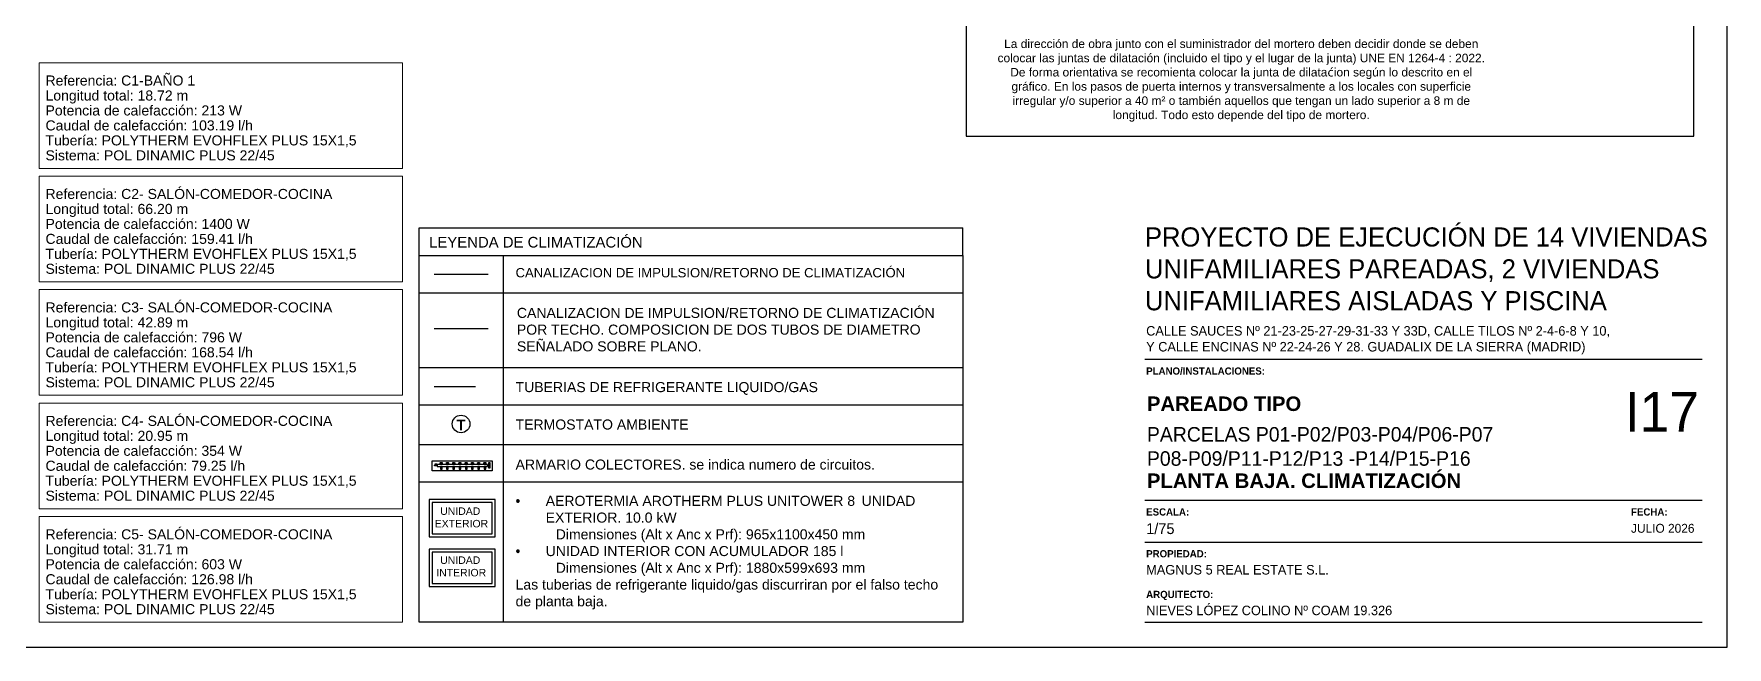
# Model space of a CAD drawing. Header units: millimetres. Extents: x 441156 to 441876, y 4514765 to 4515211.
# Drawn here: x 441580.95 to 441601.31, y 4515133.81 to 4515141.19 of the extents above; entities that cross this region are included whole.
import ezdxf
from ezdxf.enums import TextEntityAlignment as Align

# ---------------------------------------------------------------- set-up
doc = ezdxf.new("R2010")
doc.units = ezdxf.units.MM
doc.linetypes.add('CONTINUA', pattern=[0])
doc.linetypes.add('HIDDEN', pattern=[0.375, 0.25, -0.125])
doc.layers.add('01_cartela', color=6, linetype='Continuous', plot=False)
for name, color, linetype in [('01_texto cartela', 5, 'Continuous'), ('01_textos', 7, 'Continuous'), ('CALEFAC_NOTAS', 7, 'Continuous'), ('INGIN CALEFACCION MAQUINAS', 7, 'Continuous'), ('INGIN CALEFACCION TEXTO', 7, 'Continuous'), ('INGIN CALEFACCION TUBERIAS', 89, 'Continuous'), ('INGIN CLIMATIZACION EQUIPOS', 7, 'Continuous'), ('INGIN SANEAMIENTO TEXTO', 7, 'Continuous'), ('SOMBRAS2', 250, 'Continuous')]:
    doc.layers.add(name, color=color, linetype=linetype)
doc.layers.add('ETIQUETAS', color=7, linetype='Continuous', lineweight=0)
doc.styles.add('Century Gothic', font='', dxfattribs={"height": 2})
doc.styles.add('Century Gothic_3', font='', dxfattribs={"height": 4.5})
doc.styles.add('Century Gothic_5', font='', dxfattribs={"height": 2.5})
doc.styles.add('Century Gothic_6', font='', dxfattribs={"height": 11})
doc.styles.add('Estilo1', font='swissel.ttf')
doc.styles.add('NIEVES2', font='sanss___.ttf')
doc.styles.add('NIEVES3', font='swisseb.ttf')
doc.styles.get('Century Gothic').set_extended_font_data('Century Gothic')
doc.styles.get('Century Gothic_3').set_extended_font_data('Century Gothic')
doc.styles.get('Century Gothic_5').set_extended_font_data('Century Gothic')
doc.styles.get('Century Gothic_6').set_extended_font_data('Century Gothic')

msp = doc.modelspace()

# ---------------------------------------------------------------- linework, layer by layer
at = {"color": 0, "linetype": 'Continuous'}
msp.add_lwpolyline([(441592.16199851, 4515139.95702107), (441600.91199851, 4515139.95702107), (441600.91199851, 4515145.77739095), (441592.16199851, 4515145.77739095)], close=True, dxfattribs=at)
at = {"layer": '01_cartela', "color": 3}
msp.add_lwpolyline([(441570.67401045, 4515155.34750872), (441570.67401045, 4515133.8124847), (441601.31199851, 4515133.8124847), (441601.31199851, 4515155.34750872)], close=True, dxfattribs=at)
at = {"layer": '01_texto cartela', "color": 5}
for p, q in [((441594.31072536, 4515137.27339118), (441601.01199851, 4515137.27339118)), ((441594.31072536, 4515135.5790118), (441601.01199851, 4515135.5790118)), ((441594.31072536, 4515135.07669236), (441601.01199851, 4515135.07669236)), ((441594.31072536, 4515134.1124847), (441601.01199851, 4515134.1124847))]:
    msp.add_line(p, q, dxfattribs=at)
at = {"layer": 'CALEFAC_NOTAS', "linetype": 'CONTINUA'}
for p, q in [((441585.58069694, 4515138.85574606, 0.00000032), (441592.12254093, 4515138.85574606, 0.00000032)), ((441585.58069694, 4515138.52032506, 0.00000032), (441585.58069694, 4515138.85574606, 0.00000032)), ((441585.58069694, 4515138.85574606, 0.00000032), (441592.12254093, 4515138.85574606, 0.00000032)), ((441592.12254093, 4515138.52032506, 0.00000032), (441592.12254093, 4515138.85574606, 0.00000032)), ((441585.58069694, 4515138.52032506, 0.00000032), (441592.12254093, 4515138.52032506, 0.00000032))]:
    msp.add_line(p, q, dxfattribs=at)
at = {"layer": 'ETIQUETAS'}
for p, q in [((441581.08906439, 4515139.56949575, 0.00000032), (441584.69626439, 4515139.56949575, 0.00000032)), ((441581.08906439, 4515138.20524299, 0.00000032), (441584.69626439, 4515138.20524299, 0.00000032)), ((441581.08906439, 4515136.84099023, 0.00000032), (441584.69626439, 4515136.84099023, 0.00000032)), ((441581.08906439, 4515135.47673747, 0.00000032), (441584.69626439, 4515135.47673747, 0.00000032))]:
    msp.add_line(p, q, dxfattribs=at)
at = {"layer": 'ETIQUETAS', "elevation": 0.00000032}
for points in [[(441581.01161281, 4515139.56949575), (441585.38069694, 4515139.56949575), (441585.38069694, 4515140.84033462), (441581.01161281, 4515140.84033462)], [(441581.01161281, 4515138.20524299), (441585.38069694, 4515138.20524299), (441585.38069694, 4515139.47608186), (441581.01161281, 4515139.47608186)], [(441581.01161281, 4515136.84099023), (441585.38069694, 4515136.84099023), (441585.38069694, 4515138.1118291), (441581.01161281, 4515138.1118291)], [(441581.01161281, 4515135.47673747), (441585.38069694, 4515135.47673747), (441585.38069694, 4515136.74757634), (441581.01161281, 4515136.74757634)], [(441581.01161281, 4515134.1124847), (441585.38069694, 4515134.1124847), (441585.38069694, 4515135.38332357), (441581.01161281, 4515135.38332357)]]:
    msp.add_lwpolyline(points, close=True, dxfattribs=at)
at = {"layer": 'INGIN CALEFACCION MAQUINAS', "color": 30, "elevation": 0.00000032}
for points in [[(441585.70299203, 4515135.1396389), (441586.49561065, 4515135.1396389), (441586.49561065, 4515135.58736131), (441585.70299203, 4515135.58736131), (441585.70299203, 4515135.1396389)], [(441585.70299203, 4515134.54202298), (441586.49561065, 4515134.54202298), (441586.49561065, 4515134.98974539), (441585.70299203, 4515134.98974539), (441585.70299203, 4515134.54202298)]]:
    msp.add_lwpolyline(points, dxfattribs=at)
for points in [[(441585.73715332, 4515135.17380019), (441586.46144936, 4515135.17380019), (441586.46144936, 4515135.55320001), (441585.73715332, 4515135.55320001)], [(441585.73715332, 4515134.57618427), (441586.46144936, 4515134.57618427), (441586.46144936, 4515134.95558409), (441585.73715332, 4515134.95558409)]]:
    msp.add_lwpolyline(points, close=True, dxfattribs=at)
at = {"layer": 'INGIN CALEFACCION MAQUINAS'}
msp.add_circle((441586.08622649, 4515136.49592868, 0.00000032), 0.10603514, dxfattribs=at)
at = {"layer": 'INGIN CALEFACCION TUBERIAS', "color": 86, "linetype": 'Continuous', "ltscale": 0.5}
for p, q in [((441585.80076317, 4515136.00768933, 0.00000032), (441585.80076317, 4515135.98371348, 0.00000032)), ((441586.39100298, 4515136.00768933, 0.00000032), (441585.80076317, 4515136.00768933, 0.00000032)), ((441585.80076317, 4515135.98371348, 0.00000032), (441586.39100298, 4515135.98371348, 0.00000032)), ((441586.40559781, 4515136.00768933, 0.00000032), (441586.38462969, 4515136.00768933, 0.00000032)), ((441586.38462969, 4515135.98371348, 0.00000032), (441586.40559781, 4515135.98371348, 0.00000032)), ((441586.40559781, 4515135.98371348, 0.00000032), (441586.40559781, 4515136.00768933, 0.00000032))]:
    msp.add_line(p, q, dxfattribs=at)
at = {"layer": 'INGIN CALEFACCION TUBERIAS', "color": 86, "linetype": 'Continuous', "ltscale": 0.5, "elevation": 0.00000032}
for points in [[(441585.76163583, 4515137.6435425), (441586.41081716, 4515137.6435425)], [(441585.76631965, 4515135.99975359), (441585.80076317, 4515135.99975359), (441585.80076317, 4515135.99164923), (441585.76631965, 4515135.99164923), (441585.76631965, 4515135.99975359)], [(441585.79552911, 4515136.01292317), (441585.77155371, 4515136.01292317), (441585.77155371, 4515136.0076891), (441585.79552911, 4515136.0076891), (441585.79552911, 4515136.01292317)], [(441585.78624286, 4515136.0076891), (441585.78083996, 4515136.0076891), (441585.78083996, 4515135.99975359), (441585.78624286, 4515135.99975359), (441585.78624286, 4515136.0076891)], [(441585.85584841, 4515136.02001105), (441585.840111, 4515136.02001105), (441585.840111, 4515136.02001105), (441585.83833419, 4515136.02026488), (441585.83706505, 4515136.02102637), (441585.83630356, 4515136.02229552), (441585.83604973, 4515136.02407232), (441585.83604973, 4515136.02762593), (441585.83604973, 4515136.02762593), (441585.83630356, 4515136.02940273), (441585.83706505, 4515136.03067188), (441585.83833419, 4515136.03143336), (441585.840111, 4515136.03168719), (441585.85584841, 4515136.03168719), (441585.85584841, 4515136.03168719), (441585.85762521, 4515136.03143336), (441585.85889436, 4515136.03067188), (441585.85965584, 4515136.02940273), (441585.85990967, 4515136.02762593), (441585.85990967, 4515136.02407232), (441585.85990967, 4515136.02407232), (441585.85965584, 4515136.02229552), (441585.85889436, 4515136.02102637), (441585.85762521, 4515136.02026488), (441585.85584841, 4515136.02001105)], [(441585.85813287, 4515135.98371348), (441585.83808036, 4515135.98371348), (441585.83808036, 4515135.95173101), (441585.85813287, 4515135.95173101), (441585.85813287, 4515135.98371348)], [(441585.9308484, 4515136.02001105), (441585.915111, 4515136.02001105), (441585.915111, 4515136.02001105), (441585.91333419, 4515136.02026488), (441585.91206505, 4515136.02102637), (441585.91130356, 4515136.02229552), (441585.91104973, 4515136.02407232), (441585.91104973, 4515136.02762593), (441585.91104973, 4515136.02762593), (441585.91130356, 4515136.02940273), (441585.91206505, 4515136.03067188), (441585.91333419, 4515136.03143336), (441585.915111, 4515136.03168719), (441585.9308484, 4515136.03168719), (441585.9308484, 4515136.03168719), (441585.93262521, 4515136.03143336), (441585.93389435, 4515136.03067188), (441585.93465584, 4515136.02940273), (441585.93490967, 4515136.02762593), (441585.93490967, 4515136.02407232), (441585.93490967, 4515136.02407232), (441585.93465584, 4515136.02229552), (441585.93389435, 4515136.02102637), (441585.93262521, 4515136.02026488), (441585.9308484, 4515136.02001105)], [(441585.93313287, 4515135.98371348), (441585.91308036, 4515135.98371348), (441585.91308036, 4515135.95173101), (441585.93313287, 4515135.95173101), (441585.93313287, 4515135.98371348)], [(441586.00584841, 4515136.02001105), (441585.990111, 4515136.02001105), (441585.990111, 4515136.02001105), (441585.98833419, 4515136.02026488), (441585.98706505, 4515136.02102637), (441585.98630356, 4515136.02229552), (441585.98604973, 4515136.02407232), (441585.98604973, 4515136.02762593), (441585.98604973, 4515136.02762593), (441585.98630356, 4515136.02940273), (441585.98706505, 4515136.03067188), (441585.98833419, 4515136.03143336), (441585.990111, 4515136.03168719), (441586.00584841, 4515136.03168719), (441586.00584841, 4515136.03168719), (441586.00762521, 4515136.03143336), (441586.00889436, 4515136.03067188), (441586.00965584, 4515136.02940273), (441586.00990967, 4515136.02762593), (441586.00990967, 4515136.02407232), (441586.00990967, 4515136.02407232), (441586.00965584, 4515136.02229552), (441586.00889436, 4515136.02102637), (441586.00762521, 4515136.02026488), (441586.00584841, 4515136.02001105)], [(441586.00813287, 4515135.98371348), (441585.98808036, 4515135.98371348), (441585.98808036, 4515135.95173101), (441586.00813287, 4515135.95173101), (441586.00813287, 4515135.98371348)], [(441586.08084841, 4515136.02001105), (441586.065111, 4515136.02001105), (441586.065111, 4515136.02001105), (441586.06333419, 4515136.02026488), (441586.06206505, 4515136.02102637), (441586.06130356, 4515136.02229552), (441586.06104973, 4515136.02407232), (441586.06104973, 4515136.02762593), (441586.06104973, 4515136.02762593), (441586.06130356, 4515136.02940273), (441586.06206505, 4515136.03067188), (441586.06333419, 4515136.03143336), (441586.065111, 4515136.03168719), (441586.08084841, 4515136.03168719), (441586.08084841, 4515136.03168719), (441586.08262521, 4515136.03143336), (441586.08389436, 4515136.03067188), (441586.08465584, 4515136.02940273), (441586.08490967, 4515136.02762593), (441586.08490967, 4515136.02407232), (441586.08490967, 4515136.02407232), (441586.08465584, 4515136.02229552), (441586.08389436, 4515136.02102637), (441586.08262521, 4515136.02026488), (441586.08084841, 4515136.02001105)], [(441586.08313287, 4515135.98371348), (441586.06308036, 4515135.98371348), (441586.06308036, 4515135.95173101), (441586.08313287, 4515135.95173101), (441586.08313287, 4515135.98371348)], [(441586.15584841, 4515136.02001105), (441586.140111, 4515136.02001105), (441586.140111, 4515136.02001105), (441586.1383342, 4515136.02026488), (441586.13706505, 4515136.02102637), (441586.13630356, 4515136.02229552), (441586.13604973, 4515136.02407232), (441586.13604973, 4515136.02762593), (441586.13604973, 4515136.02762593), (441586.13630356, 4515136.02940273), (441586.13706505, 4515136.03067188), (441586.1383342, 4515136.03143336), (441586.140111, 4515136.03168719), (441586.15584841, 4515136.03168719), (441586.15584841, 4515136.03168719), (441586.15762521, 4515136.03143336), (441586.15889436, 4515136.03067188), (441586.15965585, 4515136.02940273), (441586.15990967, 4515136.02762593), (441586.15990967, 4515136.02407232), (441586.15990967, 4515136.02407232), (441586.15965585, 4515136.02229552), (441586.15889436, 4515136.02102637), (441586.15762521, 4515136.02026488), (441586.15584841, 4515136.02001105)], [(441586.15813287, 4515135.98371348), (441586.13808037, 4515135.98371348), (441586.13808037, 4515135.95173101), (441586.15813287, 4515135.95173101), (441586.15813287, 4515135.98371348)], [(441586.23084841, 4515136.02001105), (441586.215111, 4515136.02001105), (441586.215111, 4515136.02001105), (441586.2133342, 4515136.02026488), (441586.21206505, 4515136.02102637), (441586.21130356, 4515136.02229552), (441586.21104973, 4515136.02407232), (441586.21104973, 4515136.02762593), (441586.21104973, 4515136.02762593), (441586.21130356, 4515136.02940273), (441586.21206505, 4515136.03067188), (441586.2133342, 4515136.03143336), (441586.215111, 4515136.03168719), (441586.23084841, 4515136.03168719), (441586.23084841, 4515136.03168719), (441586.23262521, 4515136.03143336), (441586.23389436, 4515136.03067188), (441586.23465585, 4515136.02940273), (441586.23490968, 4515136.02762593), (441586.23490968, 4515136.02407232), (441586.23490968, 4515136.02407232), (441586.23465585, 4515136.02229552), (441586.23389436, 4515136.02102637), (441586.23262521, 4515136.02026488), (441586.23084841, 4515136.02001105)], [(441586.23313287, 4515135.98371348), (441586.21308037, 4515135.98371348), (441586.21308037, 4515135.95173101), (441586.23313287, 4515135.95173101), (441586.23313287, 4515135.98371348)], [(441586.30584841, 4515136.02001105), (441586.290111, 4515136.02001105), (441586.290111, 4515136.02001105), (441586.2883342, 4515136.02026488), (441586.28706505, 4515136.02102637), (441586.28630356, 4515136.02229552), (441586.28604973, 4515136.02407232), (441586.28604973, 4515136.02762593), (441586.28604973, 4515136.02762593), (441586.28630356, 4515136.02940273), (441586.28706505, 4515136.03067188), (441586.2883342, 4515136.03143336), (441586.290111, 4515136.03168719), (441586.30584841, 4515136.03168719), (441586.30584841, 4515136.03168719), (441586.30762521, 4515136.03143336), (441586.30889436, 4515136.03067188), (441586.30965585, 4515136.02940273), (441586.30990968, 4515136.02762593), (441586.30990968, 4515136.02407232), (441586.30990968, 4515136.02407232), (441586.30965585, 4515136.02229552), (441586.30889436, 4515136.02102637), (441586.30762521, 4515136.02026488), (441586.30584841, 4515136.02001105)], [(441586.30813287, 4515135.98371348), (441586.28808037, 4515135.98371348), (441586.28808037, 4515135.95173101), (441586.30813287, 4515135.95173101), (441586.30813287, 4515135.98371348)], [(441586.38084841, 4515136.02001105), (441586.365111, 4515136.02001105), (441586.365111, 4515136.02001105), (441586.3633342, 4515136.02026488), (441586.36206505, 4515136.02102637), (441586.36130356, 4515136.02229552), (441586.36104973, 4515136.02407232), (441586.36104973, 4515136.02762593), (441586.36104973, 4515136.02762593), (441586.36130356, 4515136.02940273), (441586.36206505, 4515136.03067188), (441586.3633342, 4515136.03143336), (441586.365111, 4515136.03168719), (441586.38084841, 4515136.03168719), (441586.38084841, 4515136.03168719), (441586.38262521, 4515136.03143336), (441586.38389436, 4515136.03067188), (441586.38465585, 4515136.02940273), (441586.38490967, 4515136.02762593), (441586.38490967, 4515136.02407232), (441586.38490967, 4515136.02407232), (441586.38465585, 4515136.02229552), (441586.38389436, 4515136.02102637), (441586.38262521, 4515136.02026488), (441586.38084841, 4515136.02001105)], [(441586.38313287, 4515135.98371348), (441586.36308037, 4515135.98371348), (441586.36308037, 4515135.95173101), (441586.38313287, 4515135.95173101), (441586.38313287, 4515135.98371348)], [(441586.40559781, 4515135.99975381), (441586.42163769, 4515135.99975381), (441586.42163769, 4515135.99164945), (441586.40559781, 4515135.99164945), (441586.40559781, 4515135.99975381)], [(441586.436158, 4515136.02896327), (441586.41758551, 4515136.02896327), (441586.41758551, 4515136.00768933), (441586.436158, 4515136.00768933), (441586.436158, 4515136.02896327)], [(441586.42163769, 4515136.00768933), (441586.43227466, 4515136.00768933), (441586.43227466, 4515135.96260883), (441586.42163769, 4515135.96260883), (441586.42163769, 4515136.00768933)]]:
    msp.add_lwpolyline(points, dxfattribs=at)
msp.add_lwpolyline([(441586.45875678, 4515136.05422752), (441586.45875678, 4515135.93128283), (441585.7398459, 4515135.93128283), (441585.7398459, 4515136.05422752)], close=True, dxfattribs=at)
at = {"layer": 'INGIN CLIMATIZACION EQUIPOS', "color": 30, "linetype": 'HIDDEN', "ltscale": 2, "elevation": 0.00000032}
msp.add_lwpolyline([(441585.76163583, 4515136.94579454), (441586.41081716, 4515136.94579454)], dxfattribs=at)
at = {"layer": 'INGIN SANEAMIENTO TEXTO', "color": 5}
msp.add_line((441586.59175604, 4515138.52032506, 0.00000032), (441586.59175604, 4515134.1124847, 0.00000032), dxfattribs=at)
at = {"layer": 'INGIN SANEAMIENTO TEXTO', "color": 5, "elevation": 0.00000032}
for points in [[(441592.12254093, 4515138.52032506), (441592.12254093, 4515134.1124847), (441585.58069694, 4515134.1124847), (441585.58069694, 4515138.52032506)], [(441592.12254093, 4515138.0704592), (441585.58069694, 4515138.0704592)], [(441592.12254093, 4515137.17072747), (441585.58069694, 4515137.17072747)], [(441592.12254093, 4515136.72086161), (441585.58069694, 4515136.72086161)], [(441592.12254093, 4515136.24413379), (441585.58069694, 4515136.24413379)], [(441592.12254093, 4515135.79426793), (441585.58069694, 4515135.79426793)]]:
    msp.add_lwpolyline(points, dxfattribs=at)
at = {"layer": 'SOMBRAS2', "color": 170, "elevation": 0.00000032}
msp.add_lwpolyline([(441585.76163583, 4515138.29539213), (441586.41081716, 4515138.29539213)], dxfattribs=at)

# ---------------------------------------------------------------- texts
at = {"layer": '01_texto cartela', "color": 5}
for s, insert, char_height, width, attachment_point, style in [('\\PPROYECTO DE EJECUCIÓN DE 14 VIVIENDAS UNIFAMILIARES PAREADAS, 2 VIVIENDAS UNIFAMILIARES AISLADAS Y PISCINA', (441594.31072536, 4515139.24320227), 0.23, 6.8221698289, 1, 'Century Gothic_3'), ('CALLE SAUCES Nº 21-23-25-27-29-31-33 Y 33D, CALLE TILOS Nº 2-4-6-8 Y 10, \\PY CALLE ENCINAS Nº 22-24-26 Y 28. GUADALIX DE LA SIERRA (MADRID)', (441594.32551924, 4515137.67310265), 0.114550418, 9.2468106263, 1, 'Century Gothic'), ('{\\fCentury Gothic|b1|i0|c0|p34;PLANO/INSTALACIONES: }', (441594.32551924, 4515137.17613372), 0.0870135776, 2.1171461181, 1, 'Century Gothic'), ('\\pt2.3273;\\PPARCELAS P01-P02/P03-P04/P06-P07\\PP08-P09/P11-P12/P13 -P14/P15-P16 ', (441594.33439558, 4515135.99094298), 0.1745530179, 7.0090801689, 7, 'Century Gothic_5'), ('\\pt2.3273;PLANTA BAJA. CLIMATIZACIÓN', (441594.33439558, 4515135.72377073), 0.1745530179, 7.0090801689, 7, 'NIEVES3'), ('{\\fCentury Gothic|b1|i0|c0|p34;ESCALA: }', (441594.32551924, 4515135.48175434), 0.0870135776, 2.1171461181, 1, 'Century Gothic'), ('{\\fCentury Gothic|b1|i0|c0|p34;FECHA: }', (441600.15638666, 4515135.48175434), 0.0870135776, 2.1171461181, 1, 'Century Gothic'), ('1/75', (441594.32551924, 4515135.3031219), 0.130914763, 2.1171461181, 1, 'Century Gothic'), ('JULIO 2026', (441600.15638666, 4515135.29489519), 0.106913723, 3.5043768434, 1, 'Century Gothic'), ('{\\fCentury Gothic|b1|i0|c0|p34;PROPIEDAD:}', (441594.32551924, 4515134.97906928), 0.0870135776, 0.8370923696, 1, 'Century Gothic'), ('MAGNUS 5 REAL ESTATE S.L.', (441594.32551924, 4515134.80043684), 0.114550418, 4.882308024, 1, 'Century Gothic'), ('{\\fCentury Gothic|b1|i0|c0|p34;ARQUITECTO:}', (441594.32551924, 4515134.489984), 0.0870135776, 0.8370923696, 1, 'Century Gothic'), ('NIEVES LÓPEZ COLINO Nº COAM 19.326', (441594.32551924, 4515134.31135157), 0.114550418, 3.6515309653, 1, 'Century Gothic')]:
    msp.add_mtext(s, dxfattribs=dict(at, insert=insert, char_height=char_height, width=width, attachment_point=attachment_point, style=style))
at = {"layer": '01_texto cartela', "color": 1}
for s, insert, char_height, width, attachment_point, style in [('\\pt2.3273;PAREADO TIPO ', (441594.33439558, 4515136.64975464), 0.1745530179, 7.0090801689, 7, 'NIEVES3'), ('I17', (441600.97247127, 4515136.88187026), 0.478574677, 1.0498533469, 3, 'Century Gothic_6')]:
    msp.add_mtext(s, dxfattribs=dict(at, insert=insert, char_height=char_height, width=width, attachment_point=attachment_point, style=style))
at = {"layer": '01_textos', "color": 7, "style": 'Estilo1'}
for s, p in [('Referencia: C1-BAÑO 1', (441581.08906439, 4515140.52949575, 0.00000032)), ('Referencia: C2- SALÓN-COMEDOR-COCINA', (441581.08906439, 4515139.16524299, 0.00000032)), ('Referencia: C3- SALÓN-COMEDOR-COCINA', (441581.08906439, 4515137.80099023, 0.00000032)), ('Referencia: C4- SALÓN-COMEDOR-COCINA', (441581.08906439, 4515136.43673747, 0.00000032)), ('Referencia: C5- SALÓN-COMEDOR-COCINA', (441581.08906439, 4515135.0724847, 0.00000032))]:
    msp.add_text(s, height=0.1207676933, dxfattribs=at).set_placement(p, align=Align.BOTTOM_LEFT)
at = {"layer": '01_textos', "color": 5, "style": 'Estilo1'}
for s, p in [('Longitud total: 18.72 m', (441581.08906439, 4515140.34949575, 0.00000032)), ('Potencia de calefacción: 213 W', (441581.08906439, 4515140.16949575, 0.00000032)), ('Caudal de calefacción: 103.19 l/h', (441581.08906439, 4515139.98949575, 0.00000032)), ('Tubería: POLYTHERM EVOHFLEX PLUS 15X1,5', (441581.08906439, 4515139.80949575, 0.00000032)), ('Sistema: POL DINAMIC PLUS 22/45', (441581.08906439, 4515139.62949575, 0.00000032)), ('Longitud total: 66.20 m', (441581.08906439, 4515138.98524299, 0.00000032)), ('Potencia de calefacción: 1400 W', (441581.08906439, 4515138.80524299, 0.00000032)), ('Caudal de calefacción: 159.41 l/h', (441581.08906439, 4515138.62524299, 0.00000032)), ('Tubería: POLYTHERM EVOHFLEX PLUS 15X1,5', (441581.08906439, 4515138.44524299, 0.00000032)), ('Sistema: POL DINAMIC PLUS 22/45', (441581.08906439, 4515138.26524299, 0.00000032)), ('Longitud total: 42.89 m', (441581.08906439, 4515137.62099023, 0.00000032)), ('Caudal de calefacción: 168.54 l/h', (441581.08906439, 4515137.26099023, 0.00000032)), ('Potencia de calefacción: 796 W', (441581.08906439, 4515137.44099023, 0.00000032)), ('Tubería: POLYTHERM EVOHFLEX PLUS 15X1,5', (441581.08906439, 4515137.08099023, 0.00000032)), ('Sistema: POL DINAMIC PLUS 22/45', (441581.08906439, 4515136.90099023, 0.00000032)), ('Longitud total: 20.95 m', (441581.08906439, 4515136.25673747, 0.00000032)), ('Potencia de calefacción: 354 W', (441581.08906439, 4515136.07673747, 0.00000032)), ('Caudal de calefacción: 79.25 l/h', (441581.08906439, 4515135.89673747, 0.00000032)), ('Tubería: POLYTHERM EVOHFLEX PLUS 15X1,5', (441581.08906439, 4515135.71673747, 0.00000032)), ('Sistema: POL DINAMIC PLUS 22/45', (441581.08906439, 4515135.53673747, 0.00000032)), ('Longitud total: 31.71 m', (441581.08906439, 4515134.8924847, 0.00000032)), ('Potencia de calefacción: 603 W', (441581.08906439, 4515134.71248471, 0.00000032)), ('Caudal de calefacción: 126.98 l/h', (441581.08906439, 4515134.53248471, 0.00000032)), ('Tubería: POLYTHERM EVOHFLEX PLUS 15X1,5', (441581.08906439, 4515134.3524847, 0.00000032)), ('Sistema: POL DINAMIC PLUS 22/45', (441581.08906439, 4515134.17248471, 0.00000032))]:
    msp.add_text(s, height=0.1207676933, dxfattribs=at).set_placement(p, align=Align.BOTTOM_LEFT)
at = {"layer": '01_textos', "color": 1, "style": 'Estilo1'}
msp.add_text('LEYENDA DE CLIMATIZACIÓN', height=0.1282612154, dxfattribs=at).set_placement((441585.70219388, 4515138.6174472, 0.00000032))
at = {"layer": '01_textos', "insert": (441595.46893403, 4515140.13091083), "char_height": 0.10256116467, "width": 5.9085926741, "attachment_point": 8, "style": 'NIEVES2'}
msp.add_mtext('La dirección de obra junto con el suministrador del mortero deben decidir donde se deben colocar las juntas de dilatación (incluido el tipo y el lugar de la junta) UNE EN 1264-4 : 2022.\\PDe forma orientativa se recomienta colocar la junta de dilata{\\fVerdana|b0|i0|c238|p34;ć}ion según lo descrito en el gráfico. En los pasos de puerta internos y transversalmente a los locales con superficie irregular y/o superior a 40 m² o también aquellos que tengan un lado superior a 8 m de longitud. Todo esto depende del tipo de mortero.   ', dxfattribs=at)
at = {"layer": '01_textos', "color": 5, "char_height": 0.1207676933, "attachment_point": 1, "style": 'Estilo1'}
for s, width, insert in [('CANALIZACION DE IMPULSION/RETORNO DE CLIMATIZACIÓN POR TECHO. COMPOSICION DE DOS TUBOS DE DIAMETRO SEÑALADO SOBRE PLANO.', 5.3902919046, (441586.75788167, 4515137.89226616, 0.00000032)), ('TUBERIAS DE REFRIGERANTE LIQUIDO/GAS', 5.4659697071, (441586.74189743, 4515136.99981985, 0.00000032)), ('TERMOSTATO AMBIENTE ', 5.4659697071, (441586.74189743, 4515136.54995399, 0.00000032)), ('ARMARIO COLECTORES. se indica numero de circuitos.', 6.5412484667, (441586.74189743, 4515136.06856515, 0.00000032)), ('\\A1;\\pi-0.3623,l0.3623,t0.3623;{\\fSymbol|b0|i0|c2|p18;·^I}AEROTERMIA AROTHERM PLUS UNITOWER 8 {\\A0;\\H0.66667x;\\C256; }UNIDAD EXTERIOR{\\A0;. 10.0 kW} \\P\\pi0,l0,tz;^IDimensiones (Alt x Anc x Prf): {\\A0;965x1100x450 mm}\\P\\pi-0.3623,l0.3623,t0.3623;{\\fSymbol|b0|i0|c2|p18;·^I}UNIDAD INTERIOR {\\A0;CON ACUMULADOR 185 l}\\P\\pi0,l0,tz;      ^IDimensiones (Alt x Anc x Prf): {\\A0;1880x599x693 mm\\P}Las tuberias de refrigerante liquido/gas discurriran por el falso techo de planta baja. ', 5.2576256712, (441586.74189743, 4515135.63204382, 0.00000032))]:
    msp.add_mtext_dynamic_manual_height_columns(s, width=width, gutter_width=16.2288826, heights=[0], dxfattribs=dict(at, insert=insert))
at = {"layer": 'INGIN CALEFACCION MAQUINAS', "attachment_point": 1}
for insert, char_height, style in [((441586.03040885, 4515136.54933105, 0.00000032), 0.13043067, 'NIEVES3'), ((441586.03882239, 4515136.54933105, 0.00000032), 0.11567948, 'Estilo1')]:
    msp.add_mtext_dynamic_manual_height_columns('T', width=46.3074029562, gutter_width=16.2288826, heights=[0], dxfattribs=dict(at, insert=insert, char_height=char_height, style=style))
at = {"layer": 'INGIN CALEFACCION TEXTO', "color": 30, "char_height": 0.09, "attachment_point": 1, "style": 'Estilo1'}
for s, insert in [('\\pi0.25486;UNIDAD\\P\\pi0.1889;EXTERIOR', (441585.58086592, 4515135.4926677, 0.00000032)), ('\\pi0.25486;UNIDAD \\P\\pi0.20734;INTERIOR', (441585.58086592, 4515134.90311746, 0.00000032))]:
    msp.add_mtext_dynamic_manual_height_columns(s, width=1.0252589654, gutter_width=16.2288826, heights=[0], dxfattribs=dict(at, insert=insert))
at = {"layer": 'INGIN SANEAMIENTO TEXTO', "color": 5, "insert": (441586.74189743, 4515138.37144576, 0.00000032), "char_height": 0.1126125, "attachment_point": 1, "style": 'Estilo1'}
msp.add_mtext_dynamic_manual_height_columns('CANALIZACION DE IMPULSION/RETORNO DE CLIMATIZACIÓN', width=5.4659697071, gutter_width=16.2288826, heights=[0], dxfattribs=at)

doc.saveas('drawing.dxf')
